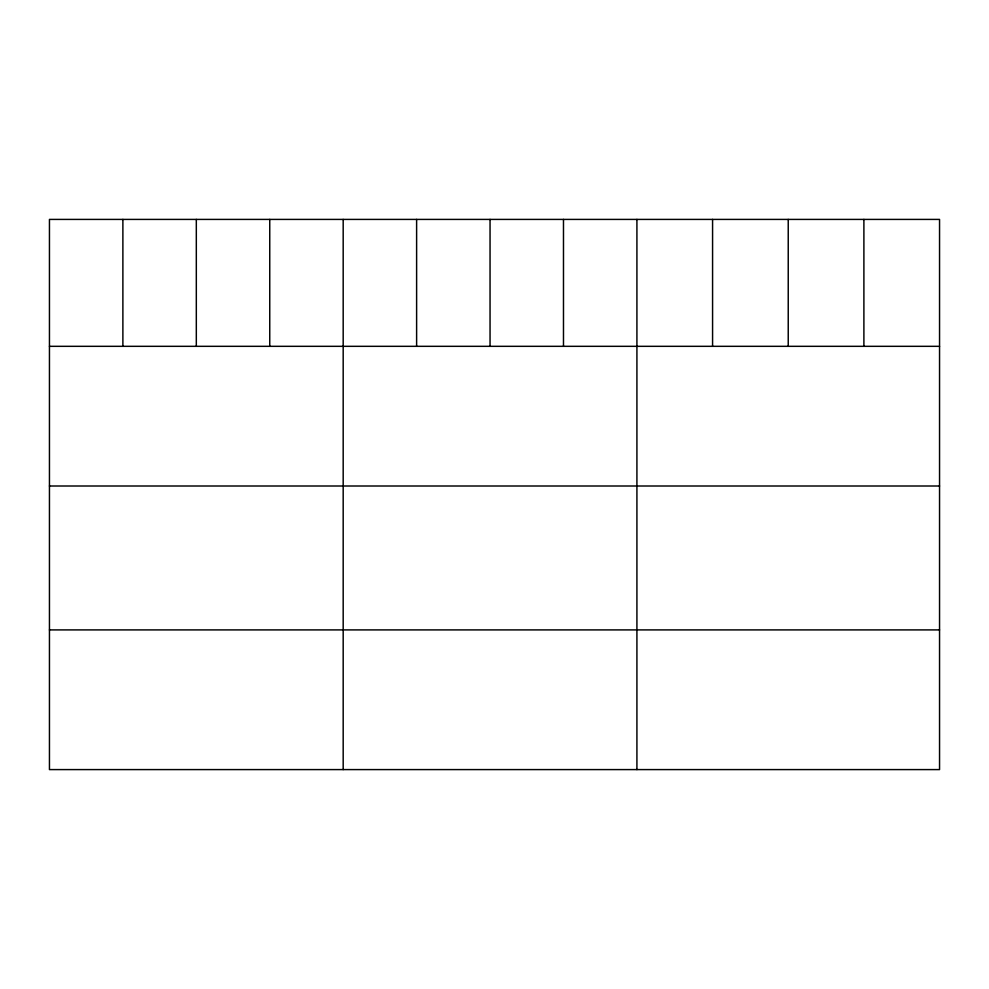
<?xml version="1.0" encoding="UTF-8"?>
<svg xmlns="http://www.w3.org/2000/svg" width="989" height="989" viewBox="0 0 989 989"><rect width="100%" height="100%" fill="white"/><g stroke="black" fill="none" stroke-linecap="round" stroke-linejoin="round"><path stroke-width="1.48" d="M939.55 346.323L939.55 769.59L49.45 769.59L49.45 219.41L939.55 219.41L939.55 346.323L49.45 346.323M49.45 486.007L939.55 486.007M49.45 629.906L939.55 629.906M863.891 219.41L863.891 346.323M788.233 219.41L788.233 346.323M712.575 219.41L712.575 346.323M636.916 219.41L636.916 769.59M563.483 219.41L563.483 346.323M490.05 219.41L490.05 346.323M416.616 219.41L416.616 346.323M343.183 219.41L343.183 769.59M269.75 219.41L269.75 346.323M196.317 219.41L196.317 346.323M122.883 219.41L122.883 346.323"/></g></svg>
